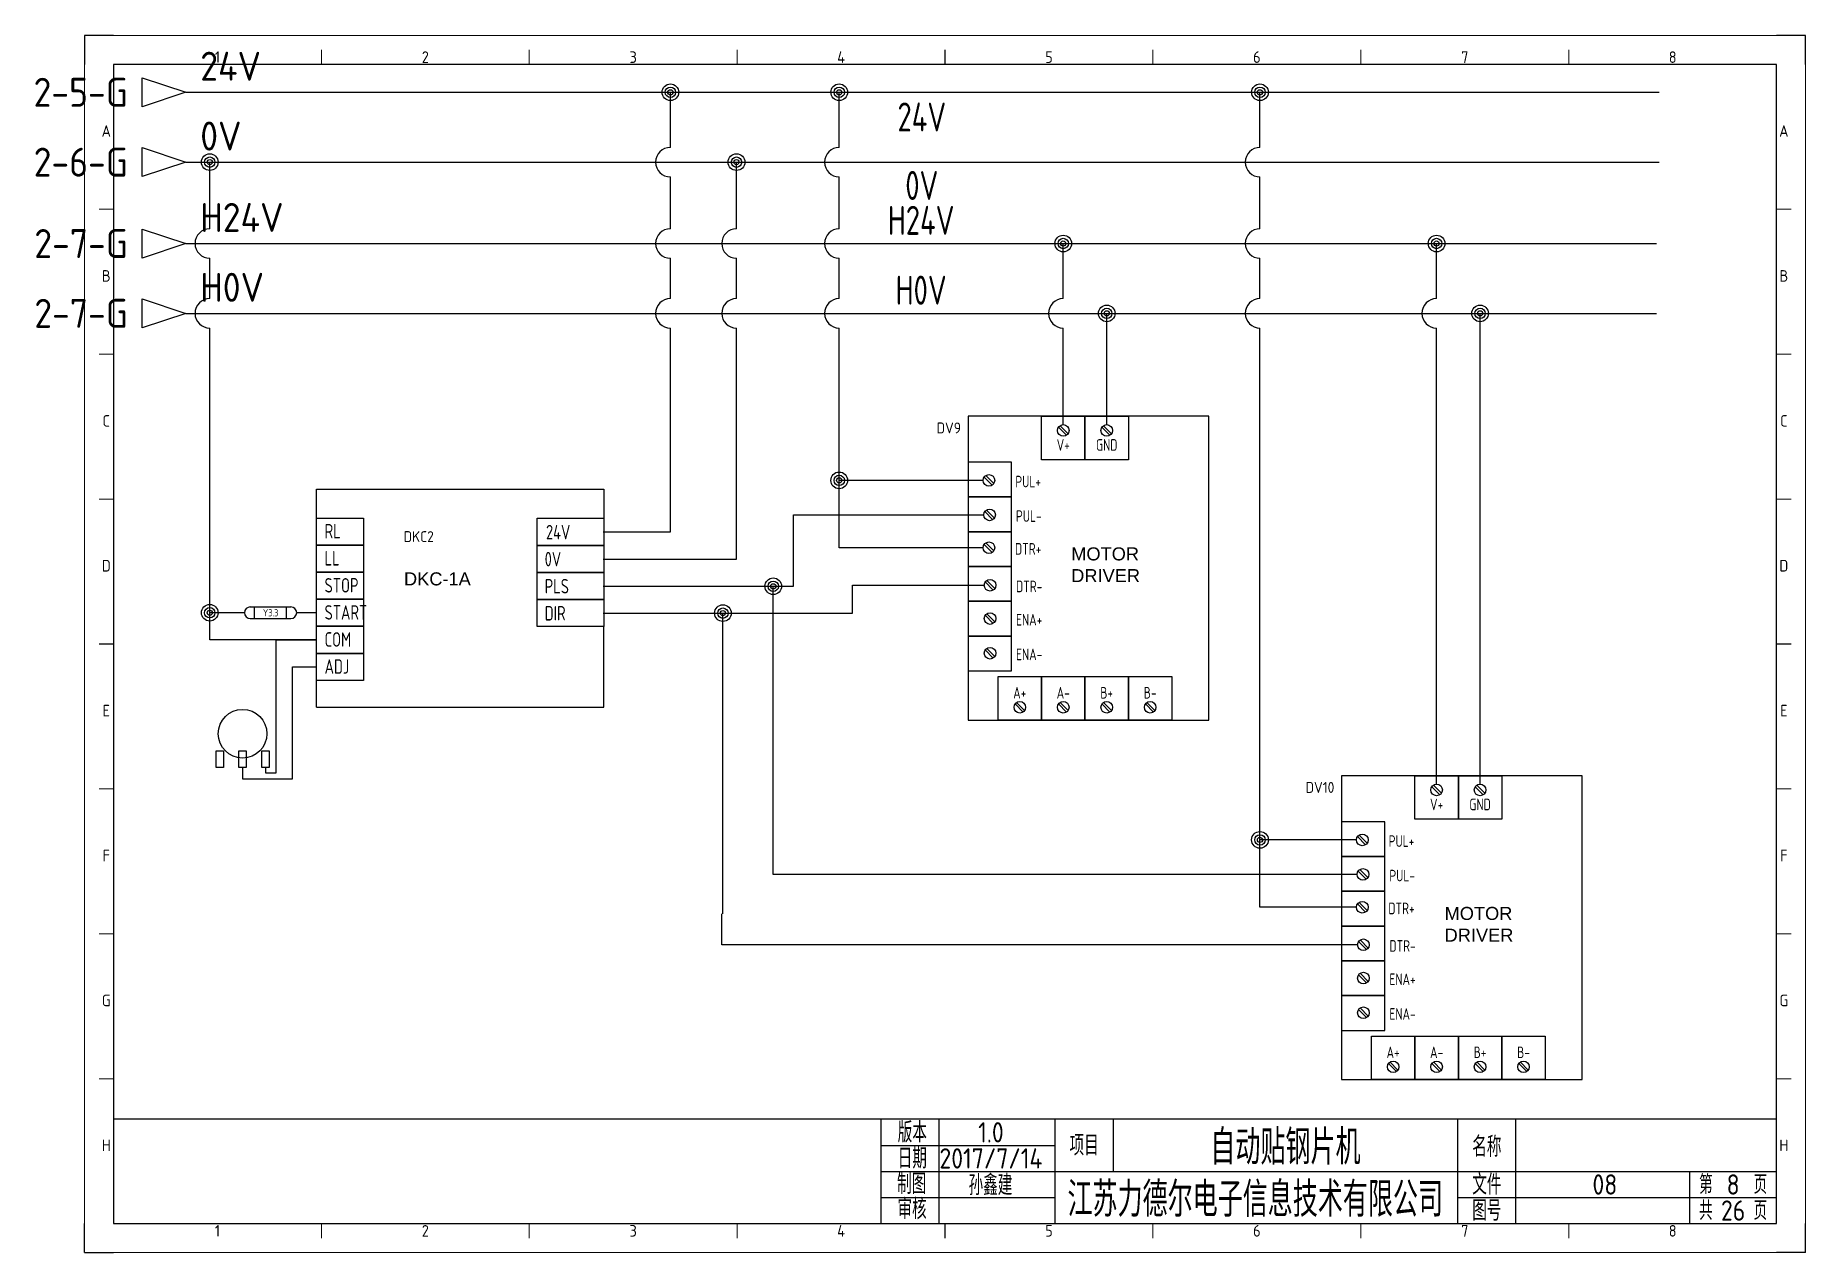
# Model space of a CAD drawing. Header units: millimetres. Extents: x 2021 to 2326, y 1387 to 1597.
import ezdxf
from ezdxf.enums import TextEntityAlignment as Align

# ---------------------------------------------------------------- set-up
doc = ezdxf.new("R2010")
doc.units = ezdxf.units.MM
for name, color, linetype in [('AE_BOR', 1, 'Continuous'), ('SYMS', 7, 'Continuous'), ('TAGS', 150, 'Continuous'), ('TERMS', 123, 'Continuous'), ('WIRENO', 72, 'Continuous'), ('WIREREF_DEST', 52, 'Continuous'), ('WIRES', 7, 'Continuous'), ('XREF', 7, 'Continuous'), ('图框_标题栏属性', 1, 'Continuous'), ('图框_标题栏文字', 6, 'Continuous')]:
    doc.layers.add(name, color=color, linetype=linetype)
doc.styles.add('ACGBTS', font='ISOCP.SHX')
doc.styles.get("Standard").update_dxf_attribs({"font": 'arial.ttf'})
doc.styles.add('WD_IEC', font='isocp2.shx', dxfattribs={"width": 0.9, "height": 4, "bigfont": 'gbcbig.shx'})
doc.styles.add('工程字', font='gbenor.shx', dxfattribs={"bigfont": 'gbcbig.shx'})

# ---------------------------------------------------------------- blocks, each defined once
blk = doc.blocks.new('Border')
for p, q in [((584, 410), (10, 410)), ((10, 410), (10, 10)), ((584, 10), (584, 410)), ((10, 10), (584, 10))]:
    blk.add_line(p, q)
at = {"layer": 'AE_BOR', "color": 1, "lineweight": 30}
for p, q in [((10, 420), (0, 420)), ((0, 420), (0, 410)), ((594, 420), (584, 420)), ((594, 410), (594, 420)), ((297, 410), (297, 415)), ((5, 210), (10, 210)), ((584, 210), (589, 210)), ((0, 0), (0, 10)), ((297, 5), (297, 10)), ((594, 0), (594, 10)), ((0, 0), (10, 0)), ((594, 0), (584, 0))]:
    blk.add_line(p, q, dxfattribs=at)
at = {"layer": 'AE_BOR', "color": 1, "lineweight": 15}
for p, q in [((0, 420), (594, 420)), ((0, 0), (0, 420)), ((594, 420), (594, 0)), ((81.75, 410), (81.75, 415)), ((153.5, 410), (153.5, 415)), ((225.25, 410), (225.25, 415)), ((368.75, 410), (368.75, 415)), ((440.5, 410), (440.5, 415)), ((512.25, 410), (512.25, 415)), ((10, 360), (5, 360)), ((589, 360), (584, 360)), ((10, 310), (5, 310)), ((589, 310), (584, 310)), ((10, 260), (5, 260)), ((589, 260), (584, 260)), ((10, 160), (5, 160)), ((589, 160), (584, 160)), ((10, 110), (5, 110)), ((589, 110), (584, 110)), ((10, 60), (5, 60)), ((589, 60), (584, 60)), ((81.75, 5), (81.75, 10)), ((153.5, 5), (153.5, 10)), ((225.25, 5), (225.25, 10)), ((368.75, 5), (368.75, 10)), ((440.5, 5), (440.5, 10)), ((512.25, 5), (512.25, 10)), ((594, 0), (0, 0))]:
    blk.add_line(p, q, dxfattribs=at)
at = {"layer": 'AE_BOR', "color": 1, "lineweight": 15, "style": 'ACGBTS'}
for s, p in [('1', (45.875, 412.5)), ('2', (117.625, 412.5)), ('3', (189.375, 412.5)), ('4', (261.125, 412.5)), ('5', (332.875, 412.5)), ('6', (404.625, 412.5)), ('7', (476.375, 412.5)), ('8', (548.125, 412.5)), ('A', (7.5, 387)), ('A', (586.5, 387)), ('B', (7.5, 337)), ('B', (586.5, 337)), ('C', (7.5, 287)), ('C', (586.5, 287)), ('D', (7.5, 237)), ('D', (586.5, 237)), ('E', (7.5, 187)), ('E', (586.5, 187)), ('F', (7.5, 137)), ('F', (586.5, 137)), ('G', (7.5, 87)), ('G', (586.5, 87)), ('H', (7.5, 37)), ('H', (586.5, 37)), ('1', (45.875, 7.5)), ('2', (117.625, 7.5)), ('3', (189.375, 7.5)), ('4', (261.125, 7.5)), ('5', (332.875, 7.5)), ('6', (404.625, 7.5)), ('7', (476.375, 7.5)), ('8', (548.125, 7.5))]:
    blk.add_text(s, height=4, dxfattribs=at).set_placement(p, align=Align.MIDDLE)
blk = doc.blocks.new('LdrDkA4')
for p, q in [((132.5, 0), (132.5, 18)), ((142.5, 0), (142.5, 18)), ((162.5, 0), (162.5, 18)), ((162.5, 0), (162.5, 18)), ((162.5, 0), (162.5, 18)), ((172.5, 18), (172.5, 13.5)), ((232, 0), (232, 18)), ((242, 0), (242, 18)), ((132.5, 13.5), (162.5, 13.5)), ((172.5, 13.5), (172.5, 9)), ((132.5, 9), (162.99, 9)), ((162.5, 9), (287, 9)), ((272, 0), (272, 9)), ((132.5, 4.5), (162.5, 4.5)), ((232, 4.5), (287, 4.5)), ((142.5, 2.09), (142.5, 2.09)), ((142.5, 2.09), (142.5, 2.09))]:
    blk.add_line(p, q)
blk.add_lwpolyline([(132.5, 18), (0, 18), (0, 0), (132.5, 0)], close=True)
blk.add_lwpolyline([(132.5, 0), (287, 0), (287, 18), (132.5, 18)])
at = {"flags": 9}
blk.add_attdef('WD_TB', (0, 0), '', height=2.5, dxfattribs=at)
at = {"layer": '图框_标题栏属性', "style": '工程字'}
for tag, height, p in [('版本', 3.5, (151.42, 15.75)), ('项目', 6, (202.25, 13.5)), ('日期', 3.5, (151.42, 11.25)), ('名称', 3.5, (264.42, 13.27)), ('制图', 3.5, (151.34, 6.85)), ('公司名称', 6, (197.03, 4.5)), ('文件', 3.5, (257.37, 6.75)), ('页数', 3.5, (279.5, 6.75)), ('审核', 3.5, (151.65, 2.36)), ('图号', 3.5, (257.37, 2.25)), ('总数', 3.5, (279.5, 2.25))]:
    blk.add_attdef(tag, text='', height=height, dxfattribs=at).set_placement(p, align=Align.MIDDLE)
at = {"layer": '图框_标题栏文字', "style": '工程字'}
for s, height, p in [('版本', 3.5, (137.85, 15.75)), ('项目', 3.5, (167.5, 13.5)), ('名称', 3.5, (237, 13.27)), ('日期', 3.5, (137.85, 11.25)), ('制图', 3.5, (137.75, 6.85)), ('文件', 3.5, (237, 6.75)), ('第    页', 3.25, (279.5, 6.75)), ('审核', 3.5, (137.81, 2.51)), ('图号', 3.5, (237, 2.25)), ('共    页', 3.25, (279.5, 2.25))]:
    blk.add_text(s, height=height, dxfattribs=at).set_placement(p, align=Align.MIDDLE_CENTER)
blk = doc.blocks.new('DKCHDV1_002')
for p, q in [((0, -10), (0, 0)), ((0, 0), (99.13, 0)), ((99.13, 0), (99.13, -10.1)), ((0, -75.21), (0, -10)), ((99.16, -75.21), (99.16, -47.45)), ((-13.88, -97.9), (-13.88, -52.02)), ((-13.88, -52.02), (0, -52.02)), ((-8.25, -100.03), (-8.25, -61.36)), ((-8.25, -61.36), (0, -61.36)), ((0, -75.21), (99.16, -75.21)), ((-25.55, -96.13), (-25.55, -100.03)), ((-17.55, -96.13), (-17.55, -97.9)), ((-25.55, -100.03), (-8.25, -100.03)), ((-17.55, -97.9), (-13.88, -97.9))]:
    blk.add_line(p, q)
for points in [[(0, -10), (16.27, -10), (16.27, -19.34), (0, -19.34)], [(76.17, -10.1), (99.16, -10.1), (99.16, -19.44), (76.17, -19.44)], [(0, -19.34), (16.27, -19.34), (16.27, -28.68), (0, -28.68)], [(76.17, -19.44), (99.16, -19.44), (99.16, -28.78), (76.17, -28.78)], [(0, -28.68), (16.27, -28.68), (16.27, -38.02), (0, -38.02)], [(76.17, -28.78), (99.16, -28.78), (99.16, -38.11), (76.17, -38.11)], [(0, -38.02), (16.27, -38.02), (16.27, -47.35), (0, -47.35)], [(76.17, -38.11), (99.16, -38.11), (99.16, -47.45), (76.17, -47.45)], [(0, -47.35), (16.27, -47.35), (16.27, -56.69), (0, -56.69)], [(0, -56.69), (16.27, -56.69), (16.27, -66.03), (0, -66.03)], [(-34.68, -90.28), (-32.14, -90.28), (-32.14, -96.13), (-34.68, -96.13)], [(-26.82, -90.28), (-24.28, -90.28), (-24.28, -96.13), (-26.82, -96.13)], [(-18.83, -90.28), (-16.28, -90.28), (-16.28, -96.13), (-18.83, -96.13)]]:
    blk.add_lwpolyline(points, close=True)
blk.add_circle((-25.52, -84.43), 8.4)
at = {"insert": (30.2, -28.74), "char_height": 4.5, "attachment_point": 1}
blk.add_mtext_dynamic_manual_height_columns('DKC-1A', width=19.7866, gutter_width=8.12, heights=[0], dxfattribs=at)
at = {"style": 'WD_IEC'}
for tag, p in [('INST', (-31.41, -5.56)), ('LOC', (-31.41, -10.81)), ('TAG1', (40.5, -18.29)), ('RATING1', (-31.41, -22.81)), ('XREF', (-31.41, -28.81)), ('DESC2', (-31.41, -39.84)), ('DESC1', (-31.41, -34.59)), ('DESC3', (-31.41, -45.09))]:
    blk.add_attdef(tag, text='', height=3.75, dxfattribs=at).set_placement(p, align=Align.RIGHT)
at = {"style": 'WD_IEC', "flags": 1}
for tag, p, height in [('MFG', (-55.76, -10.81), 2.25), ('CAT', (-55.76, -14.56), 2.25), ('X4TERM01', (0, -14.67), 0.08), ('X1TERM17', (98.97, -14.77), 0.08), ('X4TERM02', (0, -24.01), 0.08), ('X1TERM18', (98.97, -24.2), 0.08), ('X4TERM03', (0, -33.35), 0.08), ('X1TERM19', (98.97, -33.56), 0.08), ('ASSYCODE', (-58.38, -41.56), 1.5), ('FAMILY', (-58.38, -43.81), 1.5), ('X4TERM04', (0, -42.68), 0.08), ('X1TERM20', (98.97, -42.83), 0.08), ('CATDESC', (-58.38, -46.06), 1.5), ('X4TERM05', (0, -52.02), 0.08), ('X4TERM06', (0, -61.36), 0.08)]:
    blk.add_attdef(tag, p, '', height=height, dxfattribs=at)
at = {"style": 'WD_IEC', "width": 0.8}
for tag, p in [('TERM01', (2.8, -17.05)), ('TERM17', (79.21, -17.36)), ('TERM02', (2.8, -26.39)), ('TERM18', (78.76, -26.69)), ('TERM03', (2.8, -35.73)), ('TERM19', (78.76, -36.03)), ('TERM04', (2.8, -45.07)), ('TERM20', (78.76, -45.37)), ('TERM05', (2.8, -54.41)), ('TERM06', (2.8, -63.75))]:
    blk.add_attdef(tag, p, '', height=5, dxfattribs=at)
blk = doc.blocks.new('BUJINDRIVE')
for p, q in [((-1.65, -0.88), (1.12, -3.65)), ((-1.12, -0.35), (1.65, -3.12)), ((13.35, -0.88), (16.12, -3.65)), ((13.88, -0.35), (16.65, -3.12)), ((-27.3, -18.1), (-24.52, -20.88)), ((-26.77, -17.57), (-23.99, -20.35)), ((-27.06, -30.01), (-24.28, -32.79)), ((-26.53, -29.48), (-23.75, -32.25)), ((-27.3, -41.33), (-24.52, -44.11)), ((-26.77, -40.8), (-23.99, -43.58)), ((-26.93, -54.28), (-24.15, -57.06)), ((-26.4, -53.75), (-23.62, -56.53)), ((-26.93, -65.78), (-24.15, -68.56)), ((-26.4, -65.25), (-23.62, -68.03)), ((-17.85, -84.95), (-17.85, -72.95)), ((-26.93, -77.74), (-24.15, -80.52)), ((-26.4, -77.21), (-23.62, -79.99)), ((-32.85, -84.95), (-17.85, -84.95)), ((-16.65, -96.39), (-13.88, -99.17)), ((-16.12, -95.86), (-13.35, -98.64)), ((-1.65, -96.39), (1.12, -99.17)), ((-1.12, -95.86), (1.65, -98.64)), ((13.35, -96.39), (16.12, -99.17)), ((13.88, -95.86), (16.65, -98.64)), ((28.35, -96.39), (31.12, -99.17)), ((28.88, -95.86), (31.65, -98.64))]:
    blk.add_line(p, q)
for points in [[(-32.85, 2.89), (-32.85, -101.95), (50.24, -101.95), (50.24, 2.89)], [(-7.5, 2.89), (7.5, 2.89), (7.5, -12.11), (-7.5, -12.11)], [(7.5, 2.89), (22.5, 2.89), (22.5, -12.11), (7.5, -12.11)], [(-32.85, -24.95), (-17.85, -24.95), (-17.85, -12.95), (-32.85, -12.95)], [(-32.85, -36.95), (-17.85, -36.95), (-17.85, -24.95), (-32.85, -24.95)], [(-32.85, -48.95), (-17.85, -48.95), (-17.85, -36.95), (-32.85, -36.95)], [(-32.85, -60.95), (-17.85, -60.95), (-17.85, -48.95), (-32.85, -48.95)], [(-32.85, -72.95), (-17.85, -72.95), (-17.85, -60.95), (-32.85, -60.95)], [(-32.85, -84.95), (-17.85, -84.95), (-17.85, -72.95), (-32.85, -72.95)], [(-22.5, -86.95), (-7.5, -86.95), (-7.5, -101.95), (-22.5, -101.95)], [(-7.5, -86.95), (7.5, -86.95), (7.5, -101.95), (-7.5, -101.95)], [(7.5, -86.95), (22.5, -86.95), (22.5, -101.95), (7.5, -101.95)], [(22.5, -86.95), (37.5, -86.95), (37.5, -101.95), (22.5, -101.95)]]:
    blk.add_lwpolyline(points, close=True)
for centre in [(0, -2), (15, -2), (-25.64, -19.23), (-25.41, -31.13), (-25.64, -42.46), (-25.28, -55.41), (-25.28, -66.91), (-25.28, -78.87), (-15, -97.52), (0, -97.52), (15, -97.52), (30, -97.52)]:
    blk.add_circle(centre, 2)
at = {"insert": (2.75, -42.34), "char_height": 4.5, "attachment_point": 1}
blk.add_mtext_dynamic_manual_height_columns('MOTOR DRIVER', width=19.7866, gutter_width=8.12, heights=[0], dxfattribs=at)
at = {"style": 'WD_IEC'}
for tag, p in [('TAG1', (-35.29, -3.01)), ('INST', (-68.13, -6.3)), ('LOC', (-68.13, -11.55)), ('RATING1', (-68.13, -23.55)), ('XREF', (-68.13, -29.55)), ('DESC1', (-68.13, -35.33)), ('DESC3', (-68.13, -45.83)), ('DESC2', (-68.13, -40.58))]:
    blk.add_attdef(tag, text='', height=3.75, dxfattribs=at).set_placement(p, align=Align.RIGHT)
at = {"style": 'WD_IEC', "flags": 1}
for tag, p, height in [('X2TERM01', (0, 0), 0.32), ('X2TERM02', (15, 0), 0.32), ('MFG', (-92.47, -11.55), 2.25), ('CAT', (-92.47, -15.3), 2.25), ('X4TERM03', (-27.64, -19.23), 0.32), ('X4TERM04', (-27.41, -31.13), 0.32), ('ASSYCODE', (-95.09, -42.3), 1.5), ('X4TERM05', (-27.64, -42.46), 0.32), ('FAMILY', (-95.09, -44.55), 1.5), ('CATDESC', (-95.09, -46.8), 1.5), ('X4TERM06', (-27.28, -55.41), 0.32), ('X4TERM11', (-27.28, -66.91), 0.32), ('X4TERM12', (-27.28, -78.87), 0.32), ('X8TERM07', (-15, -99.52), 0.32), ('X8TERM08', (0, -99.52), 0.32), ('X8TERM09', (15, -99.52), 0.32), ('X8TERM10', (30, -99.52), 0.32)]:
    blk.add_attdef(tag, p, '', height=height, dxfattribs=at)
at = {"style": 'WD_IEC', "width": 0.8}
for tag, p in [('TERM01', (0, -5)), ('TERM02', (15, -5)), ('TERM03', (-12.12, -17.64)), ('TERM04', (-11.88, -29.55)), ('TERM05', (-12.12, -40.87)), ('TERM06', (-11.75, -53.82)), ('TERM11', (-11.75, -65.32)), ('TERM12', (-11.75, -77.28))]:
    blk.add_attdef(tag, text='', height=4, dxfattribs=at).set_placement(p, align=Align.TOP_CENTER)
for tag, p in [('TERM07', (-15, -94.52)), ('TERM08', (0, -94.52)), ('TERM09', (15, -94.52)), ('TERM10', (30, -94.52))]:
    blk.add_attdef(tag, text='', height=4, dxfattribs=at).set_placement(p, align=Align.CENTER)
blk = doc.blocks.new('HA1D3')
blk.add_lwpolyline([(0, 0), (-3.75, -1.25), (-3.75, 1.25)], close=True)
at = {"style": 'WD_IEC'}
for tag, p, height, flags in [('WIRENO', (1.25, 1), 2.5, 8), ('X1TERM01', (0, 0), 0.32, 1)]:
    blk.add_attdef(tag, p, '', height=height, dxfattribs=dict(at, flags=flags))
at = {"style": 'WD_IEC', "flags": 1}
blk.add_attdef('SIGCODE', text='', height=1, dxfattribs=at).set_placement((-2.5, 1.8), align=Align.RIGHT)
at = {"style": 'WD_IEC'}
blk.add_attdef('XREF', text='', height=2.5, dxfattribs=at).set_placement((-5, 0), align=Align.MIDDLE_RIGHT)
blk.add_attdef('DESC1', text='', height=2.5, dxfattribs=at).set_placement((1.25, -1), align=Align.TOP_LEFT)
blk = doc.blocks.new('WD_WNH')
at = {"linetype": 'Continuous', "style": 'WD_IEC', "width": 0.8}
blk.add_attdef('WIRENO', text='', height=2.5, dxfattribs=at).set_placement((0, 0.75), align=Align.CENTER)
at = {"style": 'WD_IEC', "flags": 1}
for tag, p in [('W08USER', (0, 0.375)), ('W04USER', (0, 0.875)), ('W05USER', (0, 0.75)), ('W09USER', (0, 0.25)), ('W03USER', (0, 1)), ('W06USER', (0, 0.625)), ('W07USER', (0, 0.5)), ('W02USER', (0, 1.125)), ('W01USER', (0, 1.25)), ('W10USER', (0, 0.125))]:
    blk.add_attdef(tag, text='', height=0.08, dxfattribs=at).set_placement(p, align=Align.CENTER)
blk = doc.blocks.new('WDDOT')
for radius in [0.72, 0.449, 0.223]:
    blk.add_circle((0, 0), radius)
blk = doc.blocks.new('PLCIOO2T')
for p, q in [((-7, 2), (7, 2)), ((-5.5, -2), (-5.5, 2)), ((5.5, -2), (5.5, 2)), ((-7, -2), (7, -2))]:
    blk.add_line(p, q)
for centre, start, end in [((-7, 0), 90, 270), ((7, 0), 270, 90)]:
    blk.add_arc(centre, 2, start, end)
at = {"style": 'WD_IEC'}
for tag, width, p in [('INST', 0.8, (0, 10)), ('LOC', 0.8, (0, 6.5)), ('XREF', 0.9, (0, -5)), ('LINE1', 0.9, (0, -7.5)), ('LINE2', 0.9, (0, -10))]:
    blk.add_attdef(tag, text='', height=2.5, dxfattribs=dict(at, width=width)).set_placement(p, align=Align.CENTER)
for tag, width, p in [('CAT', 0.9, (-32, 0.5)), ('DESC', 0.8, (-25, -2.5)), ('MFG', 0.8, (-25, 0.5)), ('DESCA01', 0.9, (-25, -6)), ('DESCB01', 0.9, (-25, -9)), ('DESCC01', 0.9, (-25, -12)), ('DESCD01', 0.9, (-25, -15)), ('DESCE01', 0.9, (-25, -18))]:
    blk.add_attdef(tag, text='', height=2.5, dxfattribs=dict(at, width=width)).set_placement(p, align=Align.RIGHT)
at = {"style": 'WD_IEC', "width": 0.8}
for tag, height, p in [('TERM01L', 2, (-7.25, 0)), ('TAGA01', 2.5, (0, 0)), ('TERM01R', 2, (7.25, 0))]:
    blk.add_attdef(tag, text='', height=height, dxfattribs=at).set_placement(p, align=Align.MIDDLE)
at = {"style": 'WD_IEC', "flags": 1}
for tag, p in [('X4TERM01L', (-9, 0)), ('X1TERM01R', (9, 0))]:
    blk.add_attdef(tag, p, '', height=0.16, dxfattribs=at)
at = {"linetype": 'Continuous', "style": 'WD_IEC', "flags": 9}
for tag, p in [('ASSYCODE', (-4.89, 2.32)), ('FAMILY', (-4.89, 2.82))]:
    blk.add_attdef(tag, text='', height=0.16, dxfattribs=at).set_placement(p, align=Align.CENTER)
at = {"style": 'WD_IEC'}
blk.add_attdef('TAG1', text='', height=2.5, dxfattribs=at).set_placement((0, 3), align=Align.CENTER)
at = {"style": 'WD_IEC', "width": 0.9}
blk.add_attdef('TERMDESC01L', text='', height=2, dxfattribs=at).set_placement((-10, -2), align=Align.TOP_RIGHT)
blk.add_attdef('TERMDESC01R', text='', height=2, dxfattribs=at).set_placement((10, -2), align=Align.TOP_LEFT)

msp = doc.modelspace()

# ---------------------------------------------------------------- linework, layer by layer
at = {"layer": 'WIRES'}
for p, q in [((2046.76, 1587.6), (2301.02, 1587.6)), ((2130.39, 1578.09), (2130.39, 1587.6)), ((2159.53, 1578.09), (2159.53, 1587.6)), ((2232.14, 1578.09), (2232.14, 1587.6)), ((2046.76, 1575.55), (2301.02, 1575.55)), ((2050.9, 1564.05), (2050.9, 1575.55)), ((2141.8, 1564.05), (2141.8, 1575.55)), ((2130.39, 1564.05), (2130.39, 1573.01)), ((2159.53, 1564.05), (2159.53, 1573.01)), ((2232.14, 1564.05), (2232.14, 1573.01)), ((2046.76, 1561.51), (2300.55, 1561.51)), ((2198.19, 1552), (2198.19, 1561.51)), ((2262.62, 1552), (2262.62, 1561.51)), ((2050.9, 1552), (2050.9, 1558.97)), ((2130.39, 1552), (2130.39, 1558.97)), ((2141.8, 1552), (2141.8, 1558.97)), ((2159.53, 1552), (2159.53, 1558.97)), ((2232.14, 1552), (2232.14, 1558.97)), ((2046.76, 1549.46), (2300.55, 1549.46)), ((2205.69, 1530.26), (2205.69, 1549.46)), ((2270.12, 1468.23), (2270.12, 1549.46)), ((2050.9, 1497.81), (2050.9, 1546.92)), ((2130.39, 1511.77), (2130.39, 1546.92)), ((2141.8, 1507.05), (2141.8, 1546.92)), ((2159.53, 1520.65), (2159.53, 1546.92)), ((2198.19, 1530.26), (2198.19, 1546.92)), ((2232.14, 1458.62), (2232.14, 1546.92)), ((2262.62, 1468.23), (2262.62, 1546.92)), ((2184.36, 1520.65), (2159.53, 1520.65)), ((2159.53, 1509.03), (2159.53, 1520.65)), ((2151.64, 1502.37), (2151.64, 1514.7)), ((2151.64, 1514.7), (2184.48, 1514.7)), ((2118.81, 1511.77), (2130.39, 1511.77)), ((2118.81, 1507.05), (2141.8, 1507.05)), ((2184.36, 1509.03), (2159.53, 1509.03)), ((2118.81, 1502.37), (2151.64, 1502.37)), ((2148.15, 1452.66), (2148.15, 1502.37)), ((2161.84, 1497.74), (2161.84, 1502.56)), ((2161.84, 1502.56), (2184.55, 1502.56)), ((2050.9, 1493.14), (2050.9, 1497.81)), ((2056.9, 1497.81), (2050.9, 1497.81)), ((2069.32, 1497.81), (2065.9, 1497.81)), ((2118.81, 1497.74), (2161.84, 1497.74)), ((2139.46, 1445.84), (2139.46, 1497.74)), ((2069.32, 1493.14), (2050.9, 1493.14)), ((2248.8, 1458.62), (2232.14, 1458.62)), ((2232.14, 1447), (2232.14, 1458.62)), ((2248.91, 1452.66), (2148.15, 1452.66)), ((2139.26, 1440.53), (2139.26, 1445.84)), ((2248.8, 1447), (2232.14, 1447)), ((2248.98, 1440.53), (2139.26, 1440.53))]:
    msp.add_line(p, q, dxfattribs=at)
for centre in [(2130.39, 1575.55), (2159.53, 1575.55), (2232.14, 1575.55), (2050.9, 1561.51), (2130.39, 1561.51), (2141.8, 1561.51), (2159.53, 1561.51), (2232.14, 1561.51), (2050.9, 1549.46), (2130.39, 1549.46), (2141.8, 1549.46), (2159.53, 1549.46), (2198.19, 1549.46), (2232.14, 1549.46), (2262.62, 1549.46)]:
    msp.add_arc(centre, 2.54, 90, 270, dxfattribs=at)

# ---------------------------------------------------------------- block references
msp.add_blockref('LdrDkA4', (2034.29, 1392.42)).add_auto_attribs({'总数': '26', '页数': '8', '文件': '08', '公司名称': '江苏力德尔电子信息技术有限公司', '项目': '自动贴钢片机', '制图': '孙鑫建', '日期': '2017/7/14', '版本': '1.0'})
at = {"layer": 'AE_BOR', "xscale": 0.5, "yscale": 0.5, "zscale": 0.5}
msp.add_blockref('Border', (2029.29, 1387.42), dxfattribs=at)
at = {"layer": 'SYMS'}
ref = msp.add_blockref('HA1D3', (2046.76, 1587.6), dxfattribs=dict(at, xscale=2, yscale=2, zscale=2))
ref.add_attrib('XREF', '2-5-G', dxfattribs={"layer": 'XREF', "height": 5, "style": 'WD_IEC'}).set_placement((2036.76, 1587.6), align=Align.MIDDLE_RIGHT)
ref.add_attrib('WIRENO', '24V', (2049.26, 1589.6), dxfattribs={"layer": 'WIREREF_DEST', "height": 5, "style": 'WD_IEC', "flags": 8})
at = {"layer": 'SYMS', "xscale": 2, "yscale": 2, "zscale": 2}
for p in [(2130.39, 1587.6), (2159.53, 1587.6), (2232.14, 1587.6), (2050.9, 1575.55), (2141.8, 1575.55), (2198.19, 1561.51), (2262.62, 1561.51), (2205.69, 1549.46), (2270.12, 1549.46), (2159.53, 1520.65), (2148.15, 1502.37), (2050.9, 1497.81), (2139.46, 1497.74), (2232.14, 1458.62)]:
    msp.add_blockref('WDDOT', p, dxfattribs=at)
at = {"layer": 'SYMS'}
ref = msp.add_blockref('HA1D3', (2046.76, 1575.55), dxfattribs=dict(at, xscale=2, yscale=2, zscale=2))
ref.add_attrib('XREF', '2-6-G', dxfattribs={"layer": 'XREF', "height": 5, "style": 'WD_IEC'}).set_placement((2036.76, 1575.55), align=Align.MIDDLE_RIGHT)
ref.add_attrib('WIRENO', '0V', (2049.26, 1577.55), dxfattribs={"layer": 'WIREREF_DEST', "height": 5, "style": 'WD_IEC', "flags": 8})
ref = msp.add_blockref('HA1D3', (2046.76, 1561.51), dxfattribs=dict(at, xscale=2, yscale=2, zscale=2))
ref.add_attrib('XREF', '2-7-G', dxfattribs={"layer": 'XREF', "height": 5, "style": 'WD_IEC'}).set_placement((2036.76, 1561.51), align=Align.MIDDLE_RIGHT)
ref.add_attrib('WIRENO', 'H24V', (2049.26, 1563.51), dxfattribs={"layer": 'WIREREF_DEST', "height": 5, "style": 'WD_IEC', "flags": 8})
ref = msp.add_blockref('HA1D3', (2046.76, 1549.46), dxfattribs=dict(at, xscale=2, yscale=2, zscale=2))
ref.add_attrib('XREF', '2-7-G', dxfattribs={"layer": 'XREF', "height": 5, "style": 'WD_IEC'}).set_placement((2036.76, 1549.46), align=Align.MIDDLE_RIGHT)
ref.add_attrib('WIRENO', 'H0V', (2049.26, 1551.46), dxfattribs={"layer": 'WIREREF_DEST', "height": 5, "style": 'WD_IEC', "flags": 8})
ref = msp.add_blockref('BUJINDRIVE', (2198.19, 1530.26), dxfattribs=dict(at, xscale=0.5, yscale=0.5, zscale=0.5))
ref.add_attrib('TAG1', 'DV9', dxfattribs={"layer": 'TAGS', "height": 1.875, "style": 'WD_IEC'}).set_placement((2180.54, 1528.76), align=Align.RIGHT)
ref.add_attrib('TERM01', 'V+', dxfattribs={"layer": 'TERMS', "height": 2, "style": 'WD_IEC', "width": 0.8}).set_placement((2198.19, 1527.76), align=Align.TOP_CENTER)
ref.add_attrib('TERM02', 'GND', dxfattribs={"layer": 'TERMS', "height": 2, "style": 'WD_IEC', "width": 0.8}).set_placement((2205.69, 1527.76), align=Align.TOP_CENTER)
ref.add_attrib('TERM03', 'PUL+', dxfattribs={"layer": 'TERMS', "height": 2, "style": 'WD_IEC', "width": 0.8}).set_placement((2192.13, 1521.44), align=Align.TOP_CENTER)
ref.add_attrib('TERM04', 'PUL-', dxfattribs={"layer": 'TERMS', "height": 2, "style": 'WD_IEC', "width": 0.8}).set_placement((2192.24, 1515.49), align=Align.TOP_CENTER)
ref.add_attrib('TERM05', 'DTR+', dxfattribs={"layer": 'TERMS', "height": 2, "style": 'WD_IEC', "width": 0.8}).set_placement((2192.13, 1509.83), align=Align.TOP_CENTER)
ref.add_attrib('TERM06', 'DTR-', dxfattribs={"layer": 'TERMS', "height": 2, "style": 'WD_IEC', "width": 0.8}).set_placement((2192.31, 1503.35), align=Align.TOP_CENTER)
ref.add_attrib('TERM07', 'A+', dxfattribs={"layer": 'TERMS', "height": 2, "style": 'WD_IEC', "width": 0.8}).set_placement((2190.69, 1483), align=Align.CENTER)
ref.add_attrib('TERM08', 'A-', dxfattribs={"layer": 'TERMS', "height": 2, "style": 'WD_IEC', "width": 0.8}).set_placement((2198.19, 1483), align=Align.CENTER)
ref.add_attrib('TERM09', 'B+', dxfattribs={"layer": 'TERMS', "height": 2, "style": 'WD_IEC', "width": 0.8}).set_placement((2205.69, 1483), align=Align.CENTER)
ref.add_attrib('TERM10', 'B-', dxfattribs={"layer": 'TERMS', "height": 2, "style": 'WD_IEC', "width": 0.8}).set_placement((2213.19, 1483), align=Align.CENTER)
ref.add_attrib('TERM11', 'ENA+', dxfattribs={"layer": 'TERMS', "height": 2, "style": 'WD_IEC', "width": 0.8}).set_placement((2192.31, 1497.6), align=Align.TOP_CENTER)
ref.add_attrib('TERM12', 'ENA-', dxfattribs={"layer": 'TERMS', "height": 2, "style": 'WD_IEC', "width": 0.8}).set_placement((2192.31, 1491.62), align=Align.TOP_CENTER)
ref = msp.add_blockref('DKCHDV1_002', (2069.32, 1519.15), dxfattribs=dict(at, xscale=0.5, yscale=0.5, zscale=0.5))
ref.add_attrib('TAG1', 'DKC2', dxfattribs={"layer": 'TAGS', "height": 1.875, "style": 'WD_IEC'}).set_placement((2089.57, 1510.01), align=Align.RIGHT)
ref.add_attrib('TERM01', 'RL', (2070.72, 1510.63), dxfattribs={"layer": 'TERMS', "height": 2.5, "style": 'WD_IEC', "width": 0.8})
ref.add_attrib('TERM02', 'LL', (2070.72, 1505.96), dxfattribs={"layer": 'TERMS', "height": 2.5, "style": 'WD_IEC', "width": 0.8})
ref.add_attrib('TERM03', 'STOP', (2070.72, 1501.29), dxfattribs={"layer": 'TERMS', "height": 2.5, "style": 'WD_IEC', "width": 0.8})
ref.add_attrib('TERM04', 'START', (2070.72, 1496.62), dxfattribs={"layer": 'TERMS', "height": 2.5, "style": 'WD_IEC', "width": 0.8})
ref.add_attrib('TERM05', 'COM', (2070.72, 1491.95), dxfattribs={"layer": 'TERMS', "height": 2.5, "style": 'WD_IEC', "width": 0.8})
ref.add_attrib('TERM06', 'ADJ', (2070.72, 1487.28), dxfattribs={"layer": 'TERMS', "height": 2.5, "style": 'WD_IEC', "width": 0.8})
ref.add_attrib('TERM17', '24V', (2108.93, 1510.47), dxfattribs={"layer": 'TERMS', "height": 2.5, "style": 'WD_IEC', "width": 0.8})
ref.add_attrib('TERM18', '0V', (2108.7, 1505.81), dxfattribs={"layer": 'TERMS', "height": 2.5, "style": 'WD_IEC', "width": 0.8})
ref.add_attrib('TERM19', 'PLS', (2108.7, 1501.14), dxfattribs={"layer": 'TERMS', "height": 2.5, "style": 'WD_IEC', "width": 0.8})
ref.add_attrib('TERM20', 'DIR', (2108.7, 1496.47), dxfattribs={"layer": 'TERMS', "height": 2.5, "style": 'WD_IEC', "width": 0.8})
ref = msp.add_blockref('PLCIOO2T', (2061.4, 1497.81), dxfattribs=dict(at, xscale=0.5, yscale=0.5, zscale=0.5))
ref.add_attrib('TAGA01', 'Y3.3', dxfattribs={"layer": 'TAGS', "height": 1.25, "style": 'WD_IEC', "width": 0.8}).set_placement((2061.4, 1497.81), align=Align.MIDDLE)
ref = msp.add_blockref('BUJINDRIVE', (2262.62, 1468.23), dxfattribs=dict(at, xscale=0.5, yscale=0.5, zscale=0.5))
ref.add_attrib('TAG1', 'DV10', dxfattribs={"layer": 'TAGS', "height": 1.875, "style": 'WD_IEC'}).set_placement((2244.97, 1466.73), align=Align.RIGHT)
ref.add_attrib('TERM01', 'V+', dxfattribs={"layer": 'TERMS', "height": 2, "style": 'WD_IEC', "width": 0.8}).set_placement((2262.62, 1465.73), align=Align.TOP_CENTER)
ref.add_attrib('TERM02', 'GND', dxfattribs={"layer": 'TERMS', "height": 2, "style": 'WD_IEC', "width": 0.8}).set_placement((2270.12, 1465.73), align=Align.TOP_CENTER)
ref.add_attrib('TERM03', 'PUL+', dxfattribs={"layer": 'TERMS', "height": 2, "style": 'WD_IEC', "width": 0.8}).set_placement((2256.56, 1459.41), align=Align.TOP_CENTER)
ref.add_attrib('TERM04', 'PUL-', dxfattribs={"layer": 'TERMS', "height": 2, "style": 'WD_IEC', "width": 0.8}).set_placement((2256.68, 1453.46), align=Align.TOP_CENTER)
ref.add_attrib('TERM05', 'DTR+', dxfattribs={"layer": 'TERMS', "height": 2, "style": 'WD_IEC', "width": 0.8}).set_placement((2256.56, 1447.79), align=Align.TOP_CENTER)
ref.add_attrib('TERM06', 'DTR-', dxfattribs={"layer": 'TERMS', "height": 2, "style": 'WD_IEC', "width": 0.8}).set_placement((2256.74, 1441.32), align=Align.TOP_CENTER)
ref.add_attrib('TERM07', 'A+', dxfattribs={"layer": 'TERMS', "height": 2, "style": 'WD_IEC', "width": 0.8}).set_placement((2255.12, 1420.97), align=Align.CENTER)
ref.add_attrib('TERM08', 'A-', dxfattribs={"layer": 'TERMS', "height": 2, "style": 'WD_IEC', "width": 0.8}).set_placement((2262.62, 1420.97), align=Align.CENTER)
ref.add_attrib('TERM09', 'B+', dxfattribs={"layer": 'TERMS', "height": 2, "style": 'WD_IEC', "width": 0.8}).set_placement((2270.12, 1420.97), align=Align.CENTER)
ref.add_attrib('TERM10', 'B-', dxfattribs={"layer": 'TERMS', "height": 2, "style": 'WD_IEC', "width": 0.8}).set_placement((2277.62, 1420.97), align=Align.CENTER)
ref.add_attrib('TERM11', 'ENA+', dxfattribs={"layer": 'TERMS', "height": 2, "style": 'WD_IEC', "width": 0.8}).set_placement((2256.74, 1435.57), align=Align.TOP_CENTER)
ref.add_attrib('TERM12', 'ENA-', dxfattribs={"layer": 'TERMS', "height": 2, "style": 'WD_IEC', "width": 0.8}).set_placement((2256.74, 1429.59), align=Align.TOP_CENTER)
at = {"layer": 'WIRENO'}
ref = msp.add_blockref('WD_WNH', (2173.89, 1587.6), dxfattribs=dict(at, xscale=2, yscale=2, zscale=2))
ref.add_attrib('WIRENO', '24V', dxfattribs={"linetype": 'Continuous', "height": 5, "style": 'WD_IEC', "width": 0.8}).set_placement((2173.78, 1580.84), align=Align.CENTER)
ref = msp.add_blockref('WD_WNH', (2173.89, 1575.55), dxfattribs=dict(at, xscale=2, yscale=2, zscale=2))
ref.add_attrib('WIRENO', '0V', dxfattribs={"linetype": 'Continuous', "height": 5, "style": 'WD_IEC', "width": 0.8}).set_placement((2173.78, 1569.03), align=Align.CENTER)
ref = msp.add_blockref('WD_WNH', (2173.66, 1561.51), dxfattribs=dict(at, xscale=2, yscale=2, zscale=2))
ref.add_attrib('WIRENO', 'H24V', dxfattribs={"linetype": 'Continuous', "height": 5, "style": 'WD_IEC', "width": 0.8}).set_placement((2173.66, 1563.01), align=Align.CENTER)
ref = msp.add_blockref('WD_WNH', (2173.66, 1549.46), dxfattribs=dict(at, xscale=2, yscale=2, zscale=2))
ref.add_attrib('WIRENO', 'H0V', dxfattribs={"linetype": 'Continuous', "height": 5, "style": 'WD_IEC', "width": 0.8}).set_placement((2173.66, 1550.96), align=Align.CENTER)

doc.saveas('drawing.dxf')
